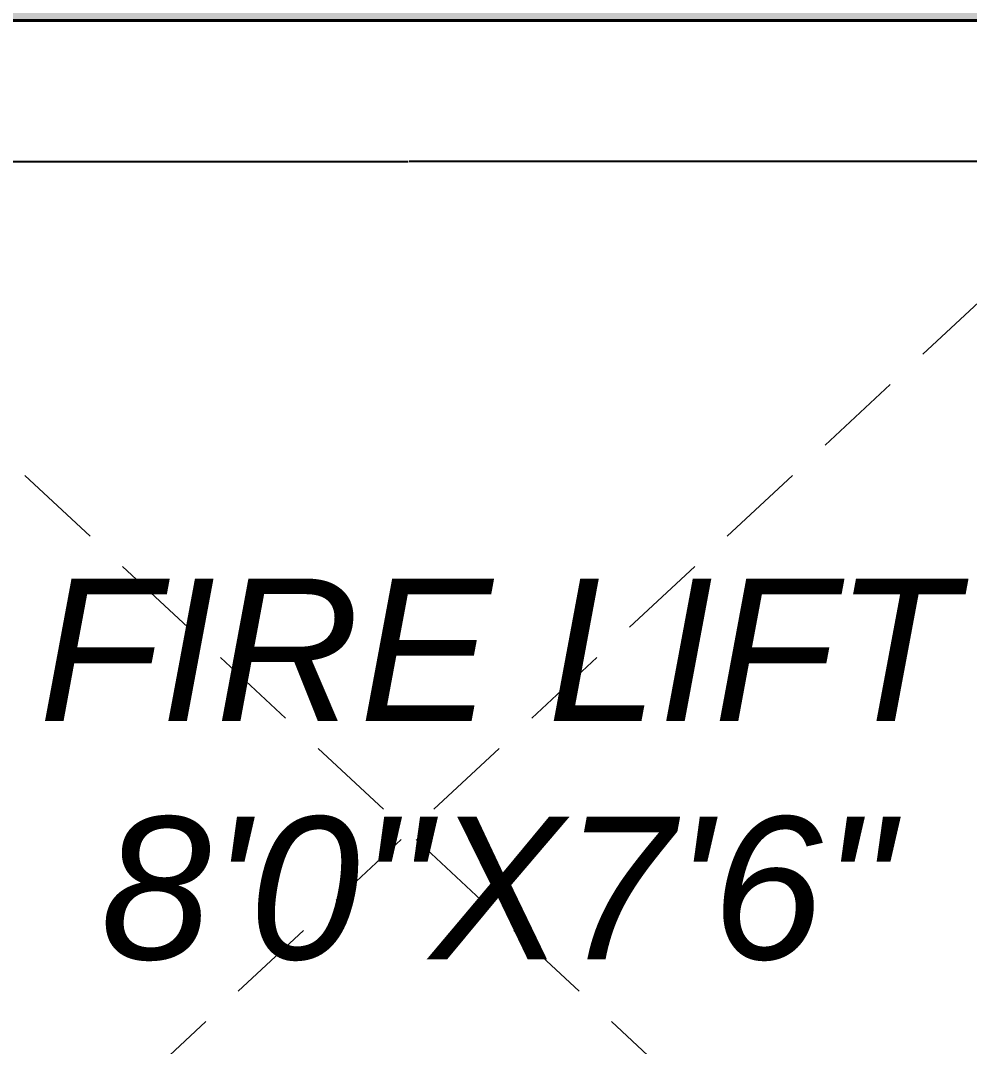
# Model space of a CAD drawing. Header units: millimetres. Extents: x 69529 to 85301, y 41669 to 59279.
# Drawn here: x 73709 to 75041, y 43639 to 45079 of the extents above; entities that cross this region are included whole.
import ezdxf

# ---------------------------------------------------------------- set-up
doc = ezdxf.new("R2010")
doc.units = ezdxf.units.MM
doc.linetypes.add('( Hidden )', pattern=[0.375, 0.25, -0.125])
doc.linetypes.add('DASH', pattern=[1, 0.5, -0.5])
doc.layers.add('-CG-P-DIM', color=7, linetype='Continuous')
for name, color, linetype, lineweight in [('DA_COLUMN', 40, 'Continuous', 40), ('DA_DOTTED LINES', 8, 'DASH', 5), ('DA_TEXT IN SQ.FT', 193, 'Continuous', 9)]:
    doc.layers.add(name, color=color, linetype=linetype, lineweight=lineweight)
doc.layers.add('DA_DIMENSION', color=7, linetype='Continuous', lineweight=5, true_color=0xc2474747)
doc.styles.add('MtXpl_Arial', font='ArialItalic.ttf')
doc.styles.get("Standard").update_dxf_attribs({"font": 'Arial.ttf'})
doc.dimstyles.get("Standard").update_dxf_attribs({"dimtxt": 0.18, "dimasz": 0.18, "dimexe": 0.18, "dimexo": 0.0625, "dimgap": 0.09, "dimtad": 1, "dimtih": 1, "dimtoh": 1, "dimdec": 4, "dimdsep": 46, "dimtxsty": 'Standard', "dimcen": 0.09, "dimazin": 3, "dimtfac": 1, "dimtdec": 4, "dimtmove": 0, "dimatfit": 3, "dimfxl": 1, "dimtolj": 1})

# ---------------------------------------------------------------- blocks, each defined once
blk = doc.blocks.new('*D495')
at = {"layer": 'DA_DIMENSION', "color": 0, "lineweight": -2}
for p, q in [((73029.2, 45078.9), (73029.2, 44880.7)), ((75479.2, 45078.9), (75479.2, 44880.7)), ((73029.4, 44880.9), (74253.6, 44880.9)), ((75479, 44880.9), (74254.9, 44880.9))]:
    blk.add_line(p, q, dxfattribs=at)
at = {"layer": 'DA_DIMENSION', "color": 0}
for points in [[(73029.4, 44881), (73029.4, 44880.9), (73029.2, 44880.9)], [(75479, 44881), (75479, 44880.9), (75479.2, 44880.9)]]:
    blk.add_solid(points, dxfattribs=at)
at = {"layer": 'Defpoints', "color": 0}
for p in [(73029.2, 45079), (75479.2, 45079), (75479.2, 44880.9)]:
    blk.add_point(p, dxfattribs=at)
at = {"layer": 'DA_DIMENSION', "color": 0, "insert": (74254.2, 44880.9), "char_height": 0.18, "attachment_point": 5}
blk.add_mtext('\\A1;2450.0000', dxfattribs=at)

msp = doc.modelspace()

# ---------------------------------------------------------------- hatches: boundary and pattern name
at = {"layer": '-CG-P-DIM', "true_color": 0x636466}
h = msp.add_hatch(color=251, dxfattribs=at)
h.dxf.hatch_style = 1
h.paths.add_polyline_path([(75709.22813, 43638.9767), (75709.22813, 42568.9767), (72879.22813, 42568.9767), (72879.22813, 42798.9767), (75479.22813, 42798.9767), (75479.22813, 43638.9767)])
h.paths.add_polyline_path([(75479.22813, 46088.9767), (75709.22813, 46088.9767), (75709.22813, 44238.9767), (75479.22813, 44238.9767), (75479.22813, 45078.9767), (72879.22813, 45078.9767), (72879.22813, 45308.9767), (75479.22813, 45308.9767)])
h.paths.add_polyline_path([(75479.22813, 46688.9767), (75479.22813, 47528.9767), (72879.22813, 47528.9767), (72879.22813, 47758.9767), (75709.22813, 47758.9767), (75709.22813, 46688.9767)])

# ---------------------------------------------------------------- linework, layer by layer
at = {"layer": 'DA_COLUMN'}
msp.add_line((75479.22813, 45078.9767), (72879.22813, 45078.9767), dxfattribs=at)
at = {"layer": 'DA_DOTTED LINES', "linetype": '( Hidden )', "ltscale": 500}
for p, q in [((73029.22813, 45078.9767), (75479.22813, 42798.9767)), ((75479.22813, 45078.9767), (73029.22813, 42798.9767))]:
    msp.add_line(p, q, dxfattribs=at)

# ---------------------------------------------------------------- texts
at = {"layer": 'DA_TEXT IN SQ.FT', "style": 'MtXpl_Arial'}
for s, p in [('FIRE LIFT', (73735.19849, 44095.57918)), ('8\'0"X7\'6"', (73821.69235, 43761.42729))]:
    msp.add_text(s, height=200, dxfattribs=at).set_placement(p)

# ---------------------------------------------------------------- dimensions: what is measured, and where the dimension line sits
at = {"layer": 'DA_DIMENSION'}
dim = msp.add_linear_dim(base=(75479.22813, 44880.92118), p1=(73029.22813, 45078.9767), p2=(75479.22813, 45078.9767), dimstyle='Standard', dxfattribs=at)
dim.commit()
dim.dimension.update_dxf_attribs({"geometry": '*D495', "text_midpoint": (74254.22813, 44880.92118)})

doc.saveas('drawing.dxf')
